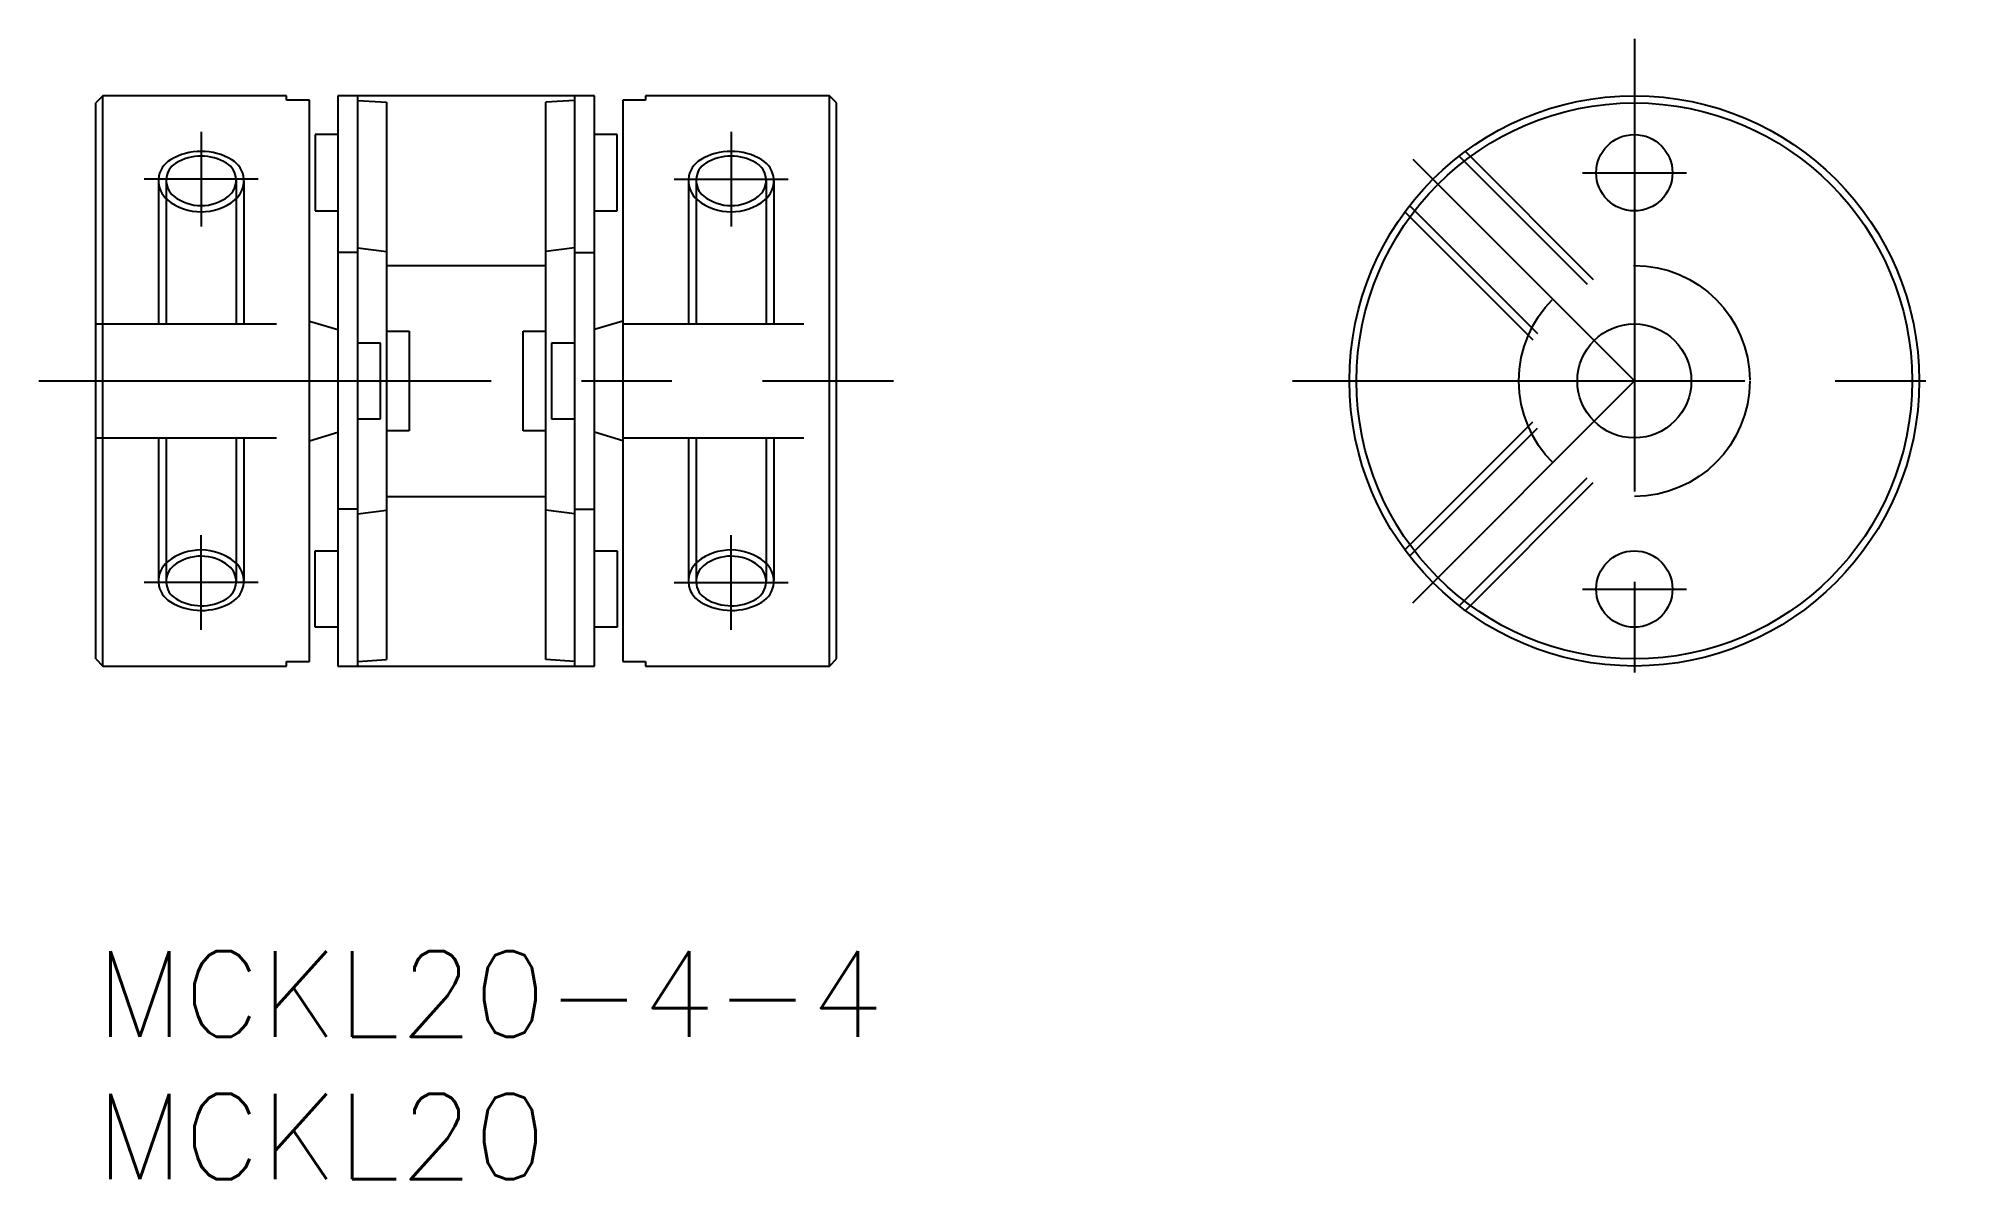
# Model space of a CAD drawing. Extents: x -2 to 66, y -8 to 32.
import ezdxf

# ---------------------------------------------------------------- set-up
doc = ezdxf.new("R2010")
doc.units = 0
doc.header["$LTSCALE"] = 0.5
doc.linetypes.add('CENTER', pattern=[50.8, 31.75, -6.35, 6.35, -6.35])
doc.linetypes.add('DASHED', pattern=[19.05, 12.7, -6.35])
for name, color, linetype in [('MSM_CENTER', 1, 'CENTER'), ('MSM_CONTINUOUS', 7, 'CONTINUOUS'), ('MSM_DASHED', 4, 'DASHED'), ('MSM_NARROW', 5, 'CONTINUOUS'), ('MSM_PART_NUMBER', 7, 'CONTINUOUS')]:
    doc.layers.add(name, color=color, linetype=linetype)
doc.styles.get("Standard").update_dxf_attribs({"font": 'txt.shx', "height": 3, "bigfont": 'bigfont.shx'})

# ---------------------------------------------------------------- blocks, each defined once
blk = doc.blocks.new('*U3')
at = {"layer": 'MSM_PART_NUMBER'}
blk.add_text('MCKL20-4-4', height=3, dxfattribs=at).set_placement((0, -3))
blk = doc.blocks.new('*U4')
at = {"layer": 'MSM_PART_NUMBER'}
blk.add_text('MCKL20', height=3, dxfattribs=at).set_placement((0, -8))

msp = doc.modelspace()

# ---------------------------------------------------------------- linework, layer by layer
at = {"layer": 'MSM_CENTER'}
for p, q in [((54, 32), (54, 8)), ((3.7, 28.732), (3.7, 25.41)), ((22.3, 28.732), (22.3, 25.41)), ((46.222, 27.778), (54, 20)), ((52.175, 27.3), (55.825, 27.3)), ((5.701, 27.071), (1.699, 27.071)), ((20.299, 27.071), (24.301, 27.071)), ((-2, 20), (28, 20)), ((42, 20), (66, 20)), ((46.222, 12.222), (54, 20)), ((3.7, 11.268), (3.7, 14.59)), ((22.3, 11.268), (22.3, 14.59)), ((5.701, 12.929), (1.699, 12.929)), ((20.299, 12.929), (24.301, 12.929)), ((52.175, 12.7), (55.825, 12.7))]:
    msp.add_line(p, q, dxfattribs=at)
at = {"layer": 'MSM_CONTINUOUS'}
for p, q in [((0.25, 30), (0, 29.75)), ((6.7, 30), (0.25, 30)), ((0.25, 10), (0.25, 30)), ((6.7, 29.846), (6.7, 30)), ((17.5, 30), (8.5, 30)), ((8.5, 30), (8.5, 10)), ((9.2, 10), (9.2, 30)), ((16.8, 30), (16.8, 10)), ((17.5, 10), (17.5, 30)), ((25.75, 30), (19.3, 30)), ((19.3, 30), (19.3, 29.846)), ((26, 29.75), (25.75, 30)), ((25.75, 10), (25.75, 30)), ((0, 10.25), (0, 29.75)), ((7.5, 29.846), (6.7, 29.846)), ((7.5, 22.1), (7.5, 29.846)), ((9.2, 29.837), (10.2, 29.777)), ((10.2, 29.777), (10.2, 10.223)), ((16.8, 29.837), (15.8, 29.777)), ((15.8, 10.223), (15.8, 29.777)), ((19.3, 29.846), (18.5, 29.846)), ((18.5, 29.846), (18.5, 22.1)), ((26, 10.25), (26, 29.75)), ((8.5, 28.64), (7.7, 28.64)), ((7.7, 28.64), (7.7, 25.96)), ((18.3, 28.64), (17.5, 28.64)), ((18.3, 25.96), (18.3, 28.64)), ((7.7, 25.96), (8.5, 25.96)), ((17.5, 25.96), (18.3, 25.96)), ((9.2, 24.665), (10.2, 24.538)), ((16.8, 24.665), (15.8, 24.538)), ((7.5, 22.1), (8.5, 21.8)), ((18.5, 22.1), (17.5, 21.8)), ((10, 21.325), (9.2, 21.325)), ((10, 18.675), (10, 21.325)), ((10.2, 21.75), (11, 21.75)), ((11, 21.75), (11, 18.25)), ((15, 21.75), (15.8, 21.75)), ((15, 18.25), (15, 21.75)), ((16.8, 21.325), (16, 21.325)), ((16, 21.325), (16, 18.675)), ((9.2, 18.675), (10, 18.675)), ((16, 18.675), (16.8, 18.675)), ((7.5, 17.9), (8.5, 18.2)), ((7.5, 10.154), (7.5, 17.9)), ((11, 18.25), (10.2, 18.25)), ((15.8, 18.25), (15, 18.25)), ((18.5, 17.9), (17.5, 18.2)), ((18.5, 17.9), (18.5, 10.154)), ((9.2, 15.335), (10.2, 15.462)), ((16.8, 15.335), (15.8, 15.462)), ((7.7, 14.04), (8.5, 14.04)), ((7.7, 11.36), (7.7, 14.04)), ((17.5, 14.04), (18.3, 14.04)), ((18.3, 14.04), (18.3, 11.36)), ((8.5, 11.36), (7.7, 11.36)), ((18.3, 11.36), (17.5, 11.36)), ((0, 10.25), (0.25, 10)), ((9.2, 10.163), (10.2, 10.223)), ((16.8, 10.163), (15.8, 10.223)), ((25.75, 10), (26, 10.25)), ((0.25, 10), (6.7, 10)), ((6.7, 10), (6.7, 10.154)), ((6.7, 10.154), (7.5, 10.154)), ((8.5, 10), (17.5, 10)), ((18.5, 10.154), (19.3, 10.154)), ((19.3, 10.154), (19.3, 10)), ((19.3, 10), (25.75, 10))]:
    msp.add_line(p, q, dxfattribs=at)
for centre, radius in [((54, 20), 10), ((54, 20), 9.75), ((54, 27.3), 1.34), ((54, 20), 2), ((54, 12.7), 1.34)]:
    msp.add_circle(centre, radius, dxfattribs=at)
for centre, radius, start, end in [((3.7, 26.172), 1.715, 58.72354, 121.27647), ((22.3, 26.172), 1.715, 58.72354, 121.27647), ((3.176, 27.035), 0.705, 121.27647, 231.83471), ((4.224, 27.035), 0.705, 308.16526, 58.72354), ((21.776, 27.035), 0.705, 121.27647, 231.83471), ((22.824, 27.035), 0.705, 308.16526, 58.72354), ((3.7, 27.702), 1.554, 231.83471, 308.16526), ((22.3, 27.702), 1.554, 231.83471, 308.16526), ((3.697, 12.298), 1.554, 51.55342, 127.88398), ((22.297, 12.298), 1.554, 51.55342, 127.88398), ((3.176, 12.968), 0.705, 127.88398, 238.44225), ((4.224, 12.963), 0.705, 300.99518, 51.55342), ((21.776, 12.968), 0.705, 127.88398, 238.44225), ((22.824, 12.963), 0.705, 300.99518, 51.55342), ((3.704, 13.828), 1.715, 238.44225, 300.99518), ((22.304, 13.828), 1.715, 238.44225, 300.99518)]:
    msp.add_arc(centre, radius, start, end, dxfattribs=at)
at = {"layer": 'MSM_DASHED'}
for p, q in [((47.852, 27.887), (53.754, 21.985)), ((48.07, 28.052), (54.125, 21.996)), ((2.2, 27.017), (2.2, 22)), ((2.471, 27.035), (2.471, 22)), ((4.929, 27.035), (4.929, 22)), ((5.2, 27.017), (5.2, 22)), ((20.8, 27.017), (20.8, 22)), ((21.071, 27.035), (21.071, 22)), ((23.529, 27.035), (23.529, 22)), ((23.8, 27.017), (23.8, 22)), ((45.948, 25.93), (52.004, 19.875)), ((46.113, 26.148), (52.015, 20.246)), ((9.2, 24.5), (8.5, 24.5)), ((16.8, 24.5), (17.5, 24.5)), ((10.2, 24.05), (15.8, 24.05)), ((0, 22), (7.5, 22)), ((7.5, 17.9), (7.5, 22.1)), ((18.5, 22.1), (18.5, 17.9)), ((18.5, 22), (26, 22)), ((45.948, 14.07), (52.004, 20.125)), ((46.113, 13.852), (52.015, 19.754)), ((0, 18), (7.5, 18)), ((2.2, 18), (2.2, 13.001)), ((2.471, 18), (2.471, 12.978)), ((4.929, 18), (4.929, 12.978)), ((5.2, 18), (5.2, 13.001)), ((18.5, 18), (26, 18)), ((20.8, 18), (20.8, 13.001)), ((21.071, 18), (21.071, 12.978)), ((23.529, 18), (23.529, 12.978)), ((23.8, 18), (23.8, 13.001)), ((47.852, 12.113), (53.754, 18.015)), ((48.07, 11.948), (54.125, 18.004)), ((10.2, 15.95), (15.8, 15.95)), ((9.2, 15.5), (8.5, 15.5)), ((16.8, 15.5), (17.5, 15.5))]:
    msp.add_line(p, q, dxfattribs=at)
msp.add_circle((54, 20), 4.05, dxfattribs=at)
at = {"layer": 'MSM_NARROW'}
for centre, radius, start, end in [((3.7, 25.935), 2.117, 59.36666, 120.63334), ((22.3, 25.935), 2.117, 59.36666, 120.63334), ((3.059, 27.017), 0.859, 120.63334, 230.92813), ((4.341, 27.017), 0.859, 309.07187, 59.36666), ((21.659, 27.017), 0.859, 120.63334, 230.92813), ((22.941, 27.017), 0.859, 309.07187, 59.36666), ((3.7, 27.806), 1.876, 230.92813, 309.07187), ((22.3, 27.806), 1.876, 230.92813, 309.07187), ((3.06, 12.986), 0.859, 128.79058, 239.08537), ((3.696, 12.194), 1.876, 50.64684, 128.79058), ((4.341, 12.98), 0.859, 300.35205, 50.64684), ((21.66, 12.986), 0.859, 128.79058, 239.08537), ((22.296, 12.194), 1.876, 50.64684, 128.79058), ((22.941, 12.98), 0.859, 300.35205, 50.64684), ((3.706, 14.065), 2.117, 239.08537, 300.35205), ((22.306, 14.065), 2.117, 239.08537, 300.35205)]:
    msp.add_arc(centre, radius, start, end, dxfattribs=at)

# ---------------------------------------------------------------- block references
at = {"layer": 'MSM_CONTINUOUS'}
for name in ['*U3', '*U4']:
    msp.add_blockref(name, (0, 0), dxfattribs=at)

doc.saveas('drawing.dxf')
